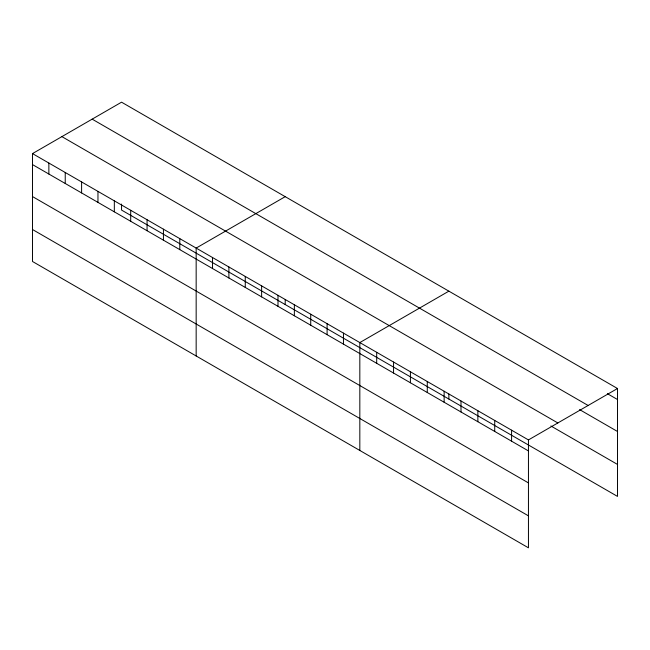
<?xml version="1.0" encoding="UTF-8"?>
<svg xmlns="http://www.w3.org/2000/svg" width="650" height="650" viewBox="0 0 650 650"><rect width="100%" height="100%" fill="white"/><g stroke="black" fill="none" stroke-linecap="round" stroke-linejoin="round"><path stroke-width="0.97" d="M32.5 153.595L528.45 439.928L528.45 547.82L32.5 261.487L32.5 153.595L121.55 102.18L617.5 388.513L617.5 496.405L121.55 210.072L121.55 204.076M285.212 196.666L196.162 248.081L196.162 355.981M448.874 291.159L359.824 342.574L359.824 450.466M528.45 439.928L617.5 388.513M607.384 393.673L617.5 399.514M92.162 119.145L588.112 405.478M579.556 409.581L617.5 431.486M61.888 136.622L557.838 422.955M550.891 425.977L617.5 464.433M32.5 164.588L528.45 450.921M32.5 196.568L528.45 482.901M32.5 229.515L528.45 515.848M511.582 430.186L511.582 441.188M494.723 420.452L494.723 431.454M477.864 410.719L477.864 421.72M460.996 400.985L460.996 411.986M448.874 394.054L448.874 399.051M444.137 391.251L444.137 402.252M427.277 381.517L427.277 392.511M410.41 371.776L410.41 382.777M393.551 362.042L393.551 373.043M376.691 352.308L376.691 363.309M343.46 333.125L343.46 344.126M327.096 323.676L327.096 334.677M310.724 314.226L310.724 325.227M294.361 304.777L294.361 315.778M285.212 299.569L285.212 304.566M277.997 295.327L277.997 306.329M261.625 285.878L261.625 296.879M245.261 276.429L245.261 287.43M228.898 266.979L228.898 277.981M212.526 257.53L212.526 268.531M179.798 238.631L179.798 249.632M163.434 229.182L163.434 240.183M147.062 219.732L147.062 230.734M130.699 210.283L130.699 221.284M114.335 200.834L114.335 211.835M97.963 191.384L97.963 202.386M81.599 181.943L81.599 192.936M65.236 172.494L65.236 183.487M48.864 163.044L48.864 174.037"/></g></svg>
